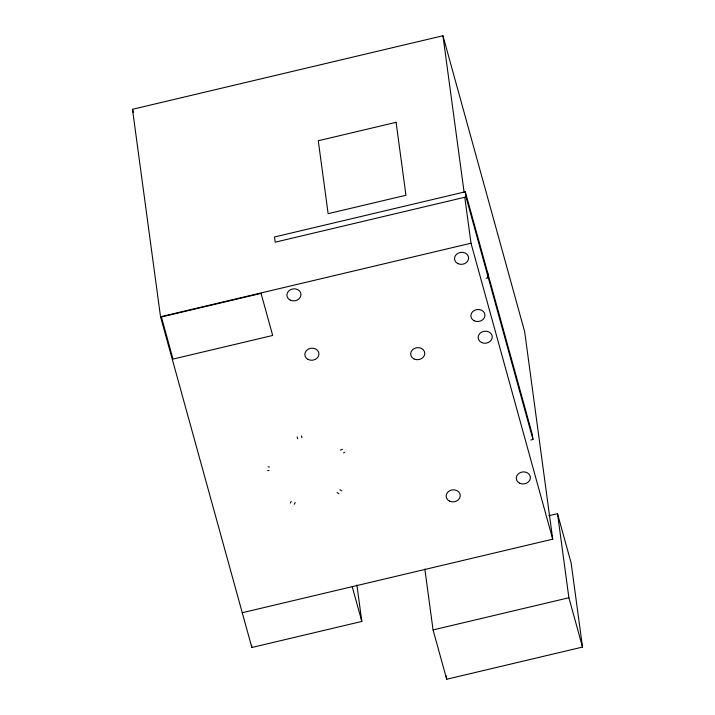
<?xml version="1.0" encoding="UTF-8"?>
<svg xmlns="http://www.w3.org/2000/svg" width="715" height="715" viewBox="0 0 715 715"><rect width="100%" height="100%" fill="white"/><g stroke="black" fill="none" stroke-linecap="round" stroke-linejoin="round"><path stroke-width="1.07" d="M295.224 502.511L294.249 504.281M342.44 449.261L340.242 450.146M343.558 452.917L344.675 452.291M356.892 585.022L361.817 621.442L251.859 647.486L160.535 316.763L132.49 109.297L442.943 35.75L524.667 331.706L552.713 539.173L242.26 612.719M465.295 191.79L274.497 236.987L275.195 242.179L466.001 196.974L465.295 191.79L532.264 434.309L532.961 439.493L530.798 440.011M160.535 316.763L470.997 243.216L464.875 197.966M486.155 278.332L488.318 277.813L487.621 272.63M548.834 515.738L557.521 513.683L571.142 563.009L582.51 647.075L446.687 679.25L433.067 629.924L424.844 569.086M433.067 629.924L568.89 597.749L557.521 513.683M268.054 466.886L269.367 466.94M267.669 470.533L268.974 470.586M338.919 493.699L337.069 492.599M301.945 437.777L301.39 435.909M297.699 438.778L297.145 436.91M466.001 196.974L532.961 439.493M470.997 243.216L552.713 539.173M568.89 597.749L582.51 647.075M352.218 586.675L361.817 621.442M132.49 109.297L133.383 112.532M442.943 35.75L464.133 192.451M446.24 675.934L446.687 679.25M251.564 645.279L251.859 647.486M341.788 490.83A3.423 1.189 45.2 0 1 339.938 489.721M291.228 501.269A3.423 0.849 -73 0 1 290.245 503.047M396.092 122.319L318.273 140.757L328.131 213.687L405.95 195.258L396.092 122.319M261.064 293.382L161.393 316.995L173.012 359.073L272.683 335.46L261.064 293.382M449.476 501.117A7.079 6.024 -7.7 0 0 460.254 495.781A7.079 6.024 -7.7 0 0 449.869 490.642A7.079 6.024 -7.7 0 0 449.476 501.117M519.617 483.188A7.079 6.024 -7.7 0 0 530.396 477.852A7.079 6.024 -7.7 0 0 520.011 472.713A7.079 6.024 -7.7 0 0 519.617 483.188M413.985 358.948A7.079 6.024 -7.7 0 0 424.764 353.612A7.079 6.024 -7.7 0 0 414.378 348.473A7.079 6.024 -7.7 0 0 413.985 358.948M481.481 342.494A7.079 6.024 -7.7 0 0 492.26 337.158A7.079 6.024 -7.7 0 0 481.874 332.019A7.079 6.024 -7.7 0 0 481.481 342.494M290.227 300.112A7.079 6.024 -7.7 0 0 301.006 294.777A7.079 6.024 -7.7 0 0 290.621 289.638A7.079 6.024 -7.7 0 0 290.227 300.112M308.165 359.493A7.079 6.024 -7.7 0 0 318.944 354.157A7.079 6.024 -7.7 0 0 308.558 349.018A7.079 6.024 -7.7 0 0 308.165 359.493M457.841 263.594A7.079 6.024 -7.7 0 0 468.62 258.258A7.079 6.024 -7.7 0 0 458.235 253.128A7.079 6.024 -7.7 0 0 457.841 263.594M474.179 320.767A7.079 6.024 -7.7 0 0 484.958 315.44A7.079 6.024 -7.7 0 0 474.572 310.301A7.079 6.024 -7.7 0 0 474.179 320.767"/></g></svg>
